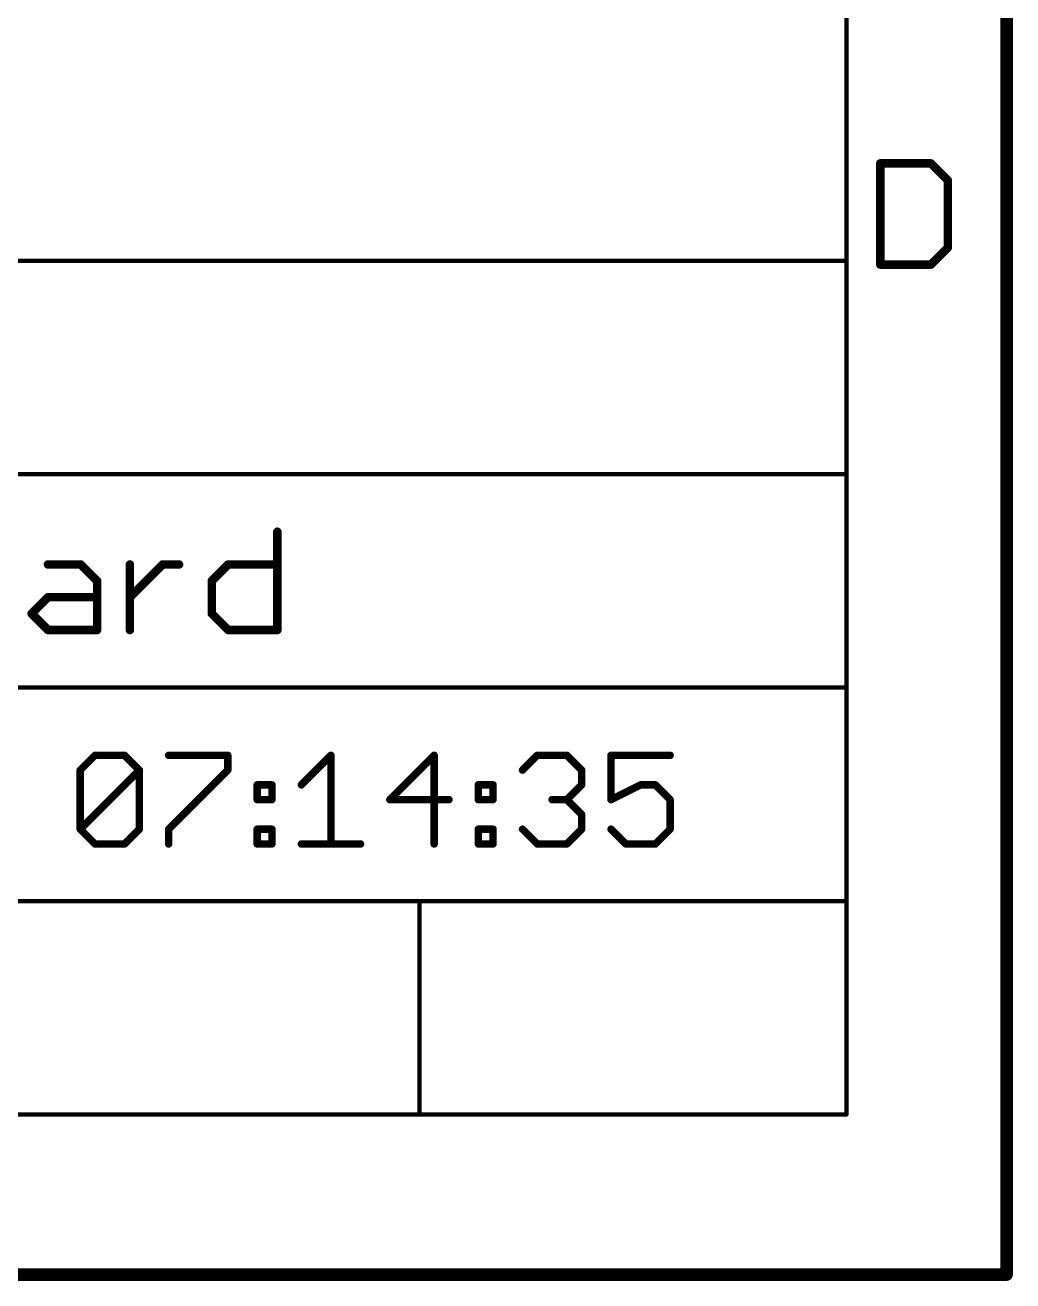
# Model space of a CAD drawing. Extents: x -44 to 217, y -56 to 126.
# Drawn here: x 193.82 to 217.32, y -53.49 to -23.6 of the extents above; entities that cross this region are included whole.
import ezdxf

# ---------------------------------------------------------------- set-up
doc = ezdxf.new("R2010")
doc.units = 0
doc.layers.add('94', color=14, linetype='CONTINUOUS')

msp = doc.modelspace()

# ---------------------------------------------------------------- linework, layer by layer
at = {"layer": '94'}
for points, const_width in [([(217.17, -53.34), (217.17, 125.73)], 0.3), ([(213.36, -49.53), (213.36, 121.92)], 0.1), ([(214.165, -26.8933), (214.165, -29.3022)], 0.2032), ([(215.3694, -26.8933), (214.165, -26.8933)], 0.2032), ([(215.7709, -27.2948), (215.3694, -26.8933)], 0.2032), ([(215.7709, -28.9007), (215.7709, -27.2948)], 0.2032), ([(215.3694, -29.3022), (215.7709, -28.9007)], 0.2032), ([(172.085, -29.21), (213.36, -29.21)], 0.1016), ([(213.36, -34.29), (213.36, -29.21)], 0.1016), ([(214.165, -29.3022), (215.3694, -29.3022)], 0.2032), ([(172.085, -34.29), (213.36, -34.29)], 0.1016), ([(213.36, -39.37), (213.36, -34.29)], 0.1016), ([(199.8184, -35.6596), (199.8184, -37.9984)], 0.2032), ([(194.3612, -36.4392), (195.1408, -36.4392)], 0.2032), ([(195.1408, -36.4392), (195.5306, -36.829)], 0.2032), ([(196.3102, -37.9984), (196.3102, -36.4392)], 0.2032), ([(196.3102, -37.2188), (197.0898, -36.4392)], 0.2032), ([(197.0898, -36.4392), (197.4796, -36.4392)], 0.2032), ([(198.2592, -36.829), (198.649, -36.4392)], 0.2032), ([(198.649, -36.4392), (199.8184, -36.4392)], 0.2032), ([(195.5306, -36.829), (195.5306, -37.9984)], 0.2032), ([(198.2592, -37.6086), (198.2592, -36.829)], 0.2032), ([(193.9714, -37.6086), (194.3612, -37.2188)], 0.2032), ([(194.3612, -37.2188), (195.5306, -37.2188)], 0.2032), ([(194.3612, -37.9984), (193.9714, -37.6086)], 0.2032), ([(198.649, -37.9984), (198.2592, -37.6086)], 0.2032), ([(195.5306, -37.9984), (194.3612, -37.9984)], 0.2032), ([(199.8184, -37.9984), (198.649, -37.9984)], 0.2032), ([(172.085, -39.37), (213.36, -39.37)], 0.1016), ([(213.36, -44.45), (213.36, -39.37)], 0.1016), ([(195.1281, -41.3328), (195.4798, -40.9811)], 0.1778), ([(195.4798, -40.9811), (196.1831, -40.9811)], 0.1778), ([(196.1831, -40.9811), (196.5348, -41.3328)], 0.1778), ([(197.233, -40.9811), (198.6397, -40.9811)], 0.1778), ([(198.6397, -40.9811), (198.6397, -41.3328)], 0.1778), ([(200.3904, -41.6844), (201.0937, -40.9811)], 0.1778), ([(201.0937, -40.9811), (201.0937, -43.0911)], 0.1778), ([(203.5503, -40.9811), (202.4953, -42.0361)], 0.1778), ([(203.5503, -43.0911), (203.5503, -40.9811)], 0.1778), ([(205.6527, -41.3328), (206.0043, -40.9811)], 0.1778), ([(206.0043, -40.9811), (206.7077, -40.9811)], 0.1778), ([(206.7077, -40.9811), (207.0594, -41.3328)], 0.1778), ([(209.1643, -40.9811), (207.7576, -40.9811)], 0.1778), ([(207.7576, -40.9811), (207.7576, -42.0361)], 0.1778), ([(195.1281, -42.7394), (195.1281, -41.3328)], 0.1778), ([(195.1281, -42.7394), (196.5348, -41.3328)], 0.1778), ([(196.5348, -41.3328), (196.5348, -42.7394)], 0.1778), ([(198.6397, -41.3328), (197.233, -42.7394)], 0.1778), ([(207.0594, -41.3328), (207.0594, -41.6844)], 0.1778), ([(199.3379, -41.6844), (199.6896, -41.6844)], 0.1778), ([(199.3379, -42.0361), (199.3379, -41.6844)], 0.1778), ([(199.6896, -41.6844), (199.6896, -42.0361)], 0.1778), ([(204.6002, -41.6844), (204.9519, -41.6844)], 0.1778), ([(204.6002, -42.0361), (204.6002, -41.6844)], 0.1778), ([(204.9519, -41.6844), (204.9519, -42.0361)], 0.1778), ([(207.0594, -41.6844), (206.7077, -42.0361)], 0.1778), ([(207.7576, -42.0361), (208.4609, -41.6844)], 0.1778), ([(208.4609, -41.6844), (208.8126, -41.6844)], 0.1778), ([(208.8126, -41.6844), (209.1643, -42.0361)], 0.1778), ([(199.6896, -42.0361), (199.3379, -42.0361)], 0.1778), ([(202.4953, -42.0361), (203.902, -42.0361)], 0.1778), ([(204.9519, -42.0361), (204.6002, -42.0361)], 0.1778), ([(206.7077, -42.0361), (206.356, -42.0361)], 0.1778), ([(206.7077, -42.0361), (207.0594, -42.3878)], 0.1778), ([(209.1643, -42.0361), (209.1643, -42.7394)], 0.1778), ([(207.0594, -42.3878), (207.0594, -42.7394)], 0.1778), ([(195.4798, -43.0911), (195.1281, -42.7394)], 0.1778), ([(196.5348, -42.7394), (196.1831, -43.0911)], 0.1778), ([(197.233, -42.7394), (197.233, -43.0911)], 0.1778), ([(199.3379, -42.7394), (199.6896, -42.7394)], 0.1778), ([(199.3379, -43.0911), (199.3379, -42.7394)], 0.1778), ([(199.6896, -42.7394), (199.6896, -43.0911)], 0.1778), ([(204.6002, -42.7394), (204.9519, -42.7394)], 0.1778), ([(204.6002, -43.0911), (204.6002, -42.7394)], 0.1778), ([(204.9519, -42.7394), (204.9519, -43.0911)], 0.1778), ([(206.0043, -43.0911), (205.6527, -42.7394)], 0.1778), ([(207.0594, -42.7394), (206.7077, -43.0911)], 0.1778), ([(208.1093, -43.0911), (207.7576, -42.7394)], 0.1778), ([(209.1643, -42.7394), (208.8126, -43.0911)], 0.1778), ([(196.1831, -43.0911), (195.4798, -43.0911)], 0.1778), ([(199.6896, -43.0911), (199.3379, -43.0911)], 0.1778), ([(200.3904, -43.0911), (201.7971, -43.0911)], 0.1778), ([(204.9519, -43.0911), (204.6002, -43.0911)], 0.1778), ([(206.7077, -43.0911), (206.0043, -43.0911)], 0.1778), ([(208.8126, -43.0911), (208.1093, -43.0911)], 0.1778), ([(203.2, -44.45), (172.085, -44.45)], 0.1016), ([(203.2, -49.53), (203.2, -44.45)], 0.1016), ([(203.2, -44.45), (213.36, -44.45)], 0.1016), ([(213.36, -49.53), (213.36, -44.45)], 0.1016), ([(-39.37, -49.53), (213.36, -49.53)], 0.1), ([(-43.18, -53.34), (217.17, -53.34)], 0.3)]:
    msp.add_lwpolyline(points, dxfattribs=dict(at, const_width=const_width))
for points, const_width in [([(214.2158, -26.8933, 1), (214.1142, -26.8933)], 0.1016), ([(214.165, -26.8425, 1), (214.165, -26.9441)], 0.1016), ([(215.4053, -26.8574, 1), (215.3335, -26.9292)], 0.1016), ([(215.3694, -26.9441, 1), (215.3694, -26.8425)], 0.1016), ([(215.8217, -27.2948, 1), (215.7201, -27.2948)], 0.1016), ([(215.735, -27.3307, 1), (215.8068, -27.2588)], 0.1016), ([(215.7201, -28.9007, 1), (215.8217, -28.9007)], 0.1016), ([(215.8068, -28.9366, 1), (215.735, -28.8648)], 0.1016), ([(213.3854, -29.21, 1), (213.3346, -29.21)], 0.0508), ([(213.36, -29.2354, 1), (213.36, -29.1846)], 0.0508), ([(214.165, -29.2514, 1), (214.165, -29.3529)], 0.1016), ([(214.1142, -29.3022, 1), (214.2158, -29.3022)], 0.1016), ([(215.3335, -29.2662, 1), (215.4053, -29.3381)], 0.1016), ([(215.3694, -29.3529, 1), (215.3694, -29.2514)], 0.1016), ([(213.3854, -34.29, 1), (213.3346, -34.29)], 0.0508), ([(213.3346, -34.29, 1), (213.3854, -34.29)], 0.0508), ([(213.36, -34.3154, 1), (213.36, -34.2646)], 0.0508), ([(199.8692, -35.6596, 1), (199.7676, -35.6596)], 0.1016), ([(194.3612, -36.3884, 1), (194.3612, -36.49)], 0.1016), ([(195.1767, -36.4033, 1), (195.1048, -36.4751)], 0.1016), ([(195.1408, -36.49, 1), (195.1408, -36.3884)], 0.1016), ([(196.361, -36.4392, 1), (196.2594, -36.4392)], 0.1016), ([(197.0898, -36.3884, 1), (197.0898, -36.49)], 0.1016), ([(197.1257, -36.4751, 1), (197.0538, -36.4033)], 0.1016), ([(197.4796, -36.49, 1), (197.4796, -36.3884)], 0.1016), ([(198.649, -36.3884, 1), (198.649, -36.49)], 0.1016), ([(198.6849, -36.4751, 1), (198.613, -36.4033)], 0.1016), ([(199.8184, -36.49, 1), (199.8184, -36.3884)], 0.1016), ([(195.5814, -36.829, 1), (195.4798, -36.829)], 0.1016), ([(195.4946, -36.8649, 1), (195.5665, -36.7931)], 0.1016), ([(198.2232, -36.7931, 1), (198.2951, -36.8649)], 0.1016), ([(198.31, -36.829, 1), (198.2084, -36.829)], 0.1016), ([(194.3612, -37.168, 1), (194.3612, -37.2696)], 0.1016), ([(194.3971, -37.2547, 1), (194.3252, -37.1829)], 0.1016), ([(195.5306, -37.2696, 1), (195.5306, -37.168)], 0.1016), ([(196.2742, -37.1829, 1), (196.3461, -37.2547)], 0.1016), ([(194.0073, -37.5727, 1), (193.9355, -37.6445)], 0.1016), ([(193.9355, -37.5727, 1), (194.0073, -37.6445)], 0.1016), ([(198.2951, -37.5727, 1), (198.2232, -37.6445)], 0.1016), ([(198.2084, -37.6086, 1), (198.31, -37.6086)], 0.1016), ([(194.3612, -37.9476, 1), (194.3612, -38.0492)], 0.1016), ([(194.3252, -38.0343, 1), (194.3971, -37.9625)], 0.1016), ([(195.4798, -37.9984, 1), (195.5814, -37.9984)], 0.1016), ([(195.5306, -38.0492, 1), (195.5306, -37.9476)], 0.1016), ([(196.2594, -37.9984, 1), (196.361, -37.9984)], 0.1016), ([(198.649, -37.9476, 1), (198.649, -38.0492)], 0.1016), ([(198.613, -38.0343, 1), (198.6849, -37.9625)], 0.1016), ([(199.7676, -37.9984, 1), (199.8692, -37.9984)], 0.1016), ([(199.8184, -38.0492, 1), (199.8184, -37.9476)], 0.1016), ([(213.3854, -39.37, 1), (213.3346, -39.37)], 0.0508), ([(213.3346, -39.37, 1), (213.3854, -39.37)], 0.0508), ([(213.36, -39.3954, 1), (213.36, -39.3446)], 0.0508), ([(195.4798, -40.9366, 1), (195.4798, -41.0255)], 0.0889), ([(195.5112, -41.0125, 1), (195.4483, -40.9497)], 0.0889), ([(196.2145, -40.9497, 1), (196.1517, -41.0125)], 0.0889), ([(196.1831, -41.0255, 1), (196.1831, -40.9366)], 0.0889), ([(197.233, -40.9366, 1), (197.233, -41.0255)], 0.0889), ([(198.6841, -40.9811, 1), (198.5952, -40.9811)], 0.0889), ([(198.6397, -41.0255, 1), (198.6397, -40.9366)], 0.0889), ([(201.1382, -40.9811, 1), (201.0493, -40.9811)], 0.0889), ([(201.1251, -41.0125, 1), (201.0623, -40.9497)], 0.0889), ([(203.5948, -40.9811, 1), (203.5059, -40.9811)], 0.0889), ([(203.5817, -41.0125, 1), (203.5189, -40.9497)], 0.0889), ([(206.0043, -40.9366, 1), (206.0043, -41.0255)], 0.0889), ([(206.0358, -41.0125, 1), (205.9729, -40.9497)], 0.0889), ([(206.7391, -40.9497, 1), (206.6763, -41.0125)], 0.0889), ([(206.7077, -41.0255, 1), (206.7077, -40.9366)], 0.0889), ([(207.8021, -40.9811, 1), (207.7131, -40.9811)], 0.0889), ([(207.7576, -40.9366, 1), (207.7576, -41.0255)], 0.0889), ([(209.1643, -41.0255, 1), (209.1643, -40.9366)], 0.0889), ([(195.1725, -41.3328, 1), (195.0836, -41.3328)], 0.0889), ([(196.5792, -41.3328, 1), (196.4903, -41.3328)], 0.0889), ([(196.5662, -41.3642, 1), (196.5033, -41.3013)], 0.0889), ([(198.6711, -41.3642, 1), (198.6082, -41.3013)], 0.0889), ([(207.1038, -41.3328, 1), (207.0149, -41.3328)], 0.0889), ([(195.0967, -41.3013, 1), (195.1595, -41.3642)], 0.0889), ([(196.5033, -41.3642, 1), (196.5662, -41.3013)], 0.0889), ([(198.5952, -41.3328, 1), (198.6841, -41.3328)], 0.0889), ([(205.6213, -41.3013, 1), (205.6841, -41.3642)], 0.0889), ([(207.0279, -41.3642, 1), (207.0908, -41.3013)], 0.0889), ([(199.3824, -41.6844, 1), (199.2935, -41.6844)], 0.0889), ([(199.3379, -41.64, 1), (199.3379, -41.7289)], 0.0889), ([(199.734, -41.6844, 1), (199.6451, -41.6844)], 0.0889), ([(199.6896, -41.7289, 1), (199.6896, -41.64)], 0.0889), ([(200.359, -41.653, 1), (200.4218, -41.7159)], 0.0889), ([(204.6002, -41.64, 1), (204.6002, -41.7289)], 0.0889), ([(204.6447, -41.6844, 1), (204.5558, -41.6844)], 0.0889), ([(204.9963, -41.6844, 1), (204.9074, -41.6844)], 0.0889), ([(204.9519, -41.7289, 1), (204.9519, -41.64)], 0.0889), ([(207.0149, -41.6844, 1), (207.1038, -41.6844)], 0.0889), ([(207.0908, -41.7159, 1), (207.0279, -41.653)], 0.0889), ([(208.4609, -41.64, 1), (208.4609, -41.7289)], 0.0889), ([(208.4808, -41.7242, 1), (208.4411, -41.6447)], 0.0889), ([(208.844, -41.653, 1), (208.7812, -41.7159)], 0.0889), ([(208.8126, -41.7289, 1), (208.8126, -41.64)], 0.0889), ([(199.3379, -41.9917, 1), (199.3379, -42.0806)], 0.0889), ([(199.2935, -42.0361, 1), (199.3824, -42.0361)], 0.0889), ([(199.6451, -42.0361, 1), (199.734, -42.0361)], 0.0889), ([(199.6896, -42.0806, 1), (199.6896, -41.9917)], 0.0889), ([(202.4953, -41.9917, 1), (202.4953, -42.0806)], 0.0889), ([(202.4639, -42.0047, 1), (202.5267, -42.0675)], 0.0889), ([(203.902, -42.0806, 1), (203.902, -41.9917)], 0.0889), ([(204.6002, -41.9917, 1), (204.6002, -42.0806)], 0.0889), ([(204.5558, -42.0361, 1), (204.6447, -42.0361)], 0.0889), ([(204.9074, -42.0361, 1), (204.9963, -42.0361)], 0.0889), ([(204.9519, -42.0806, 1), (204.9519, -41.9917)], 0.0889), ([(206.356, -41.9917, 1), (206.356, -42.0806)], 0.0889), ([(206.7391, -42.0047, 1), (206.6763, -42.0675)], 0.0889), ([(206.6763, -42.0047, 1), (206.7391, -42.0675)], 0.0889), ([(206.7077, -42.0806, 1), (206.7077, -41.9917)], 0.0889), ([(207.7131, -42.0361, 1), (207.8021, -42.0361)], 0.0889), ([(207.7377, -41.9963, 1), (207.7775, -42.0759)], 0.0889), ([(209.2087, -42.0361, 1), (209.1198, -42.0361)], 0.0889), ([(209.1328, -42.0675, 1), (209.1957, -42.0047)], 0.0889), ([(207.1038, -42.3878, 1), (207.0149, -42.3878)], 0.0889), ([(207.0279, -42.4192, 1), (207.0908, -42.3563)], 0.0889), ([(195.0836, -42.7394, 1), (195.1725, -42.7394)], 0.0889), ([(195.1595, -42.708, 1), (195.0967, -42.7709)], 0.0889), ([(195.0967, -42.708, 1), (195.1595, -42.7709)], 0.0889), ([(196.4903, -42.7394, 1), (196.5792, -42.7394)], 0.0889), ([(196.5662, -42.7709, 1), (196.5033, -42.708)], 0.0889), ([(197.2775, -42.7394, 1), (197.1886, -42.7394)], 0.0889), ([(197.2016, -42.708, 1), (197.2644, -42.7709)], 0.0889), ([(199.3824, -42.7394, 1), (199.2935, -42.7394)], 0.0889), ([(199.3379, -42.695, 1), (199.3379, -42.7839)], 0.0889), ([(199.734, -42.7394, 1), (199.6451, -42.7394)], 0.0889), ([(199.6896, -42.7839, 1), (199.6896, -42.695)], 0.0889), ([(204.6002, -42.695, 1), (204.6002, -42.7839)], 0.0889), ([(204.6447, -42.7394, 1), (204.5558, -42.7394)], 0.0889), ([(204.9963, -42.7394, 1), (204.9074, -42.7394)], 0.0889), ([(204.9519, -42.7839, 1), (204.9519, -42.695)], 0.0889), ([(205.6841, -42.708, 1), (205.6213, -42.7709)], 0.0889), ([(207.0149, -42.7394, 1), (207.1038, -42.7394)], 0.0889), ([(207.0908, -42.7709, 1), (207.0279, -42.708)], 0.0889), ([(207.789, -42.708, 1), (207.7262, -42.7709)], 0.0889), ([(209.1198, -42.7394, 1), (209.2087, -42.7394)], 0.0889), ([(209.1957, -42.7709, 1), (209.1328, -42.708)], 0.0889), ([(195.4798, -43.0467, 1), (195.4798, -43.1356)], 0.0889), ([(195.4483, -43.1225, 1), (195.5112, -43.0597)], 0.0889), ([(196.1517, -43.0597, 1), (196.2145, -43.1225)], 0.0889), ([(196.1831, -43.1356, 1), (196.1831, -43.0467)], 0.0889), ([(199.3379, -43.0467, 1), (199.3379, -43.1356)], 0.0889), ([(199.6896, -43.1356, 1), (199.6896, -43.0467)], 0.0889), ([(200.3904, -43.0467, 1), (200.3904, -43.1356)], 0.0889), ([(201.7971, -43.1356, 1), (201.7971, -43.0467)], 0.0889), ([(204.6002, -43.0467, 1), (204.6002, -43.1356)], 0.0889), ([(204.9519, -43.1356, 1), (204.9519, -43.0467)], 0.0889), ([(206.0043, -43.0467, 1), (206.0043, -43.1356)], 0.0889), ([(205.9729, -43.1225, 1), (206.0358, -43.0597)], 0.0889), ([(206.6763, -43.0597, 1), (206.7391, -43.1225)], 0.0889), ([(206.7077, -43.1356, 1), (206.7077, -43.0467)], 0.0889), ([(208.1093, -43.0467, 1), (208.1093, -43.1356)], 0.0889), ([(208.0778, -43.1225, 1), (208.1407, -43.0597)], 0.0889), ([(208.7812, -43.0597, 1), (208.844, -43.1225)], 0.0889), ([(208.8126, -43.1356, 1), (208.8126, -43.0467)], 0.0889), ([(197.1886, -43.0911, 1), (197.2775, -43.0911)], 0.0889), ([(199.2935, -43.0911, 1), (199.3824, -43.0911)], 0.0889), ([(199.6451, -43.0911, 1), (199.734, -43.0911)], 0.0889), ([(201.0493, -43.0911, 1), (201.1382, -43.0911)], 0.0889), ([(203.5059, -43.0911, 1), (203.5948, -43.0911)], 0.0889), ([(204.5558, -43.0911, 1), (204.6447, -43.0911)], 0.0889), ([(204.9074, -43.0911, 1), (204.9963, -43.0911)], 0.0889), ([(203.2254, -44.45, 1), (203.1746, -44.45)], 0.0508), ([(203.2, -44.4246, 1), (203.2, -44.4754)], 0.0508), ([(203.2, -44.4754, 1), (203.2, -44.4246)], 0.0508), ([(213.3854, -44.45, 1), (213.3346, -44.45)], 0.0508), ([(213.3346, -44.45, 1), (213.3854, -44.45)], 0.0508), ([(213.36, -44.4754, 1), (213.36, -44.4246)], 0.0508), ([(203.1746, -49.53, 1), (203.2254, -49.53)], 0.0508), ([(213.3346, -49.53, 1), (213.3854, -49.53)], 0.0508), ([(213.335, -49.53, 1), (213.385, -49.53)], 0.05), ([(213.36, -49.555, 1), (213.36, -49.505)], 0.05), ([(217.17, -53.415, 1), (217.17, -53.265)], 0.15), ([(217.095, -53.34, 1), (217.245, -53.34)], 0.15)]:
    msp.add_lwpolyline(points, format="xyb", dxfattribs=dict(at, const_width=const_width))

doc.saveas('drawing.dxf')
